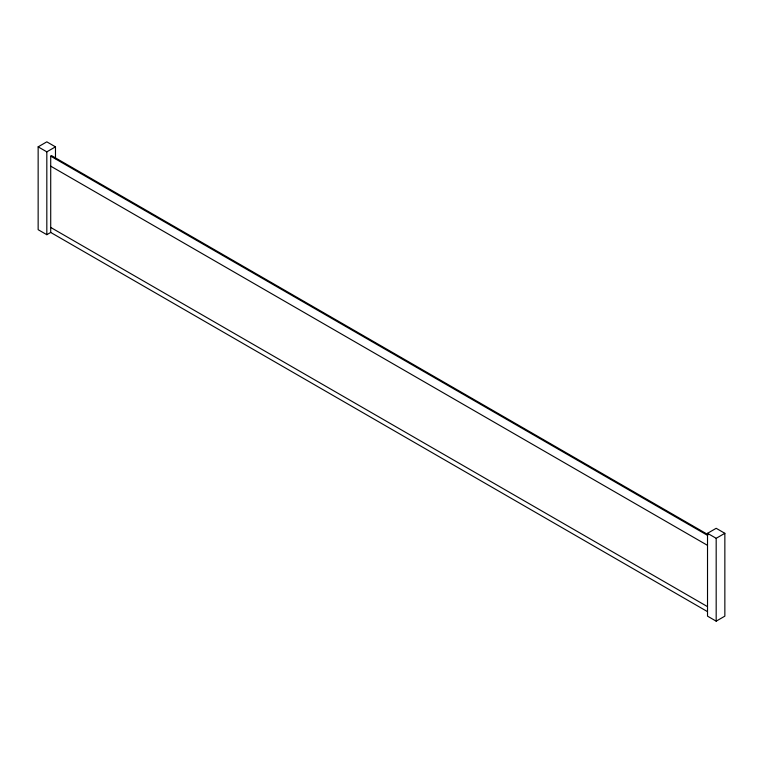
<?xml version="1.0" encoding="UTF-8"?>
<svg xmlns="http://www.w3.org/2000/svg" width="763" height="763" viewBox="0 0 763 763"><rect width="100%" height="100%" fill="white"/><g stroke="black" fill="none" stroke-linecap="round" stroke-linejoin="round"><path stroke-width="1.14" d="M707.291 611.516L50.711 232.448L46.82 234.699L38.15 229.692L38.15 146.849L46.82 141.842L55.48 146.849L55.48 158.685M38.15 146.849L46.82 151.847L55.48 146.849M50.711 232.448L50.711 156.157L51.579 155.652L708.159 534.72M707.52 533.308L716.18 528.301L724.85 533.308L724.85 616.151L716.18 621.158L707.52 616.151L707.52 533.308L716.18 538.306L724.85 533.308M50.711 156.157L707.291 535.225M50.711 166.162L707.291 545.23M50.711 227.441L707.291 606.509M716.18 538.306L716.18 621.158M46.82 151.847L46.82 234.699"/></g></svg>
